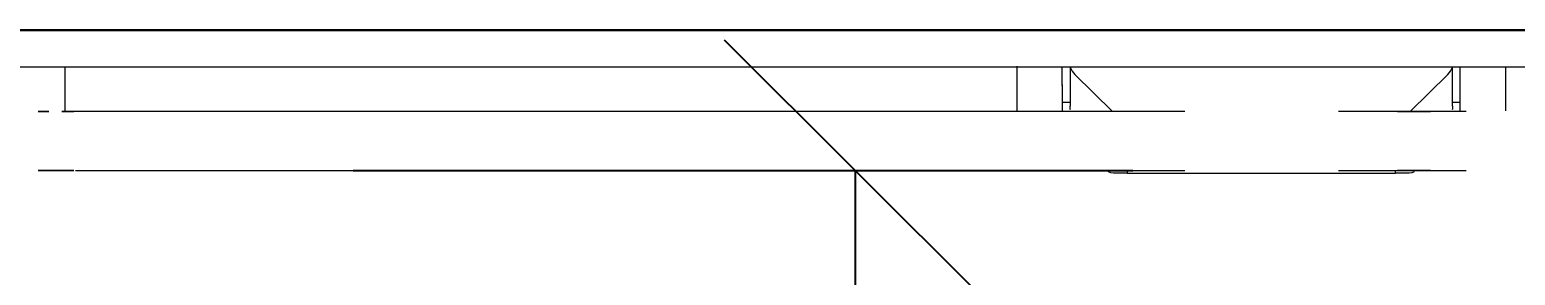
# Model space of a CAD drawing. Header units: millimetres. Extents: x -174154 to -170572, y -111302 to -109817.
# Drawn here: x -170913.08 to -170905.04, y -110924.18 to -110922.85 of the extents above; entities that cross this region are included whole.
import ezdxf

# ---------------------------------------------------------------- set-up
doc = ezdxf.new("R2010")
doc.units = ezdxf.units.MM
doc.linetypes.add('ACAD_ISO02W100', pattern=[15, 12, -3])
doc.layers.get('Defpoints').update_dxf_attribs({"color": 70})
for name, color, linetype, lineweight in [('!Подложка', 252, 'ACAD_ISO02W100', 25), ('Размеры', 7, 'Continuous', 9), ('Специальное оборудование', 7, 'Continuous', 18)]:
    doc.layers.add(name, color=color, linetype=linetype, lineweight=lineweight)
doc.styles.add('GOST Common', font='GOST Common.ttf', dxfattribs={"width": 0.9, "height": 250})
doc.dimstyles.new('ADSK_Проверочный', dxfattribs={"dimscale": 304.8, "dimtxt": 251.4287490705518, "dimasz": 0.4639107611548557, "dimexe": 0.4921259842519685, "dimexo": 0.4921259842519685, "dimgap": 0.1640419947506562, "dimtad": 1, "dimdec": 0, "dimdsep": 46, "dimtxsty": 'GOST Common', "dimblk1": 'OBLIQUE', "dimblk2": 'OBLIQUE', "dimsah": 1, "dimcen": 0.09, "dimazin": 0, "dimtfac": 1, "dimtdec": 4, "dimtix": 1, "dimtmove": 0, "dimatfit": 3, "dimfxl": 1, "dimtvp": 1, "dimtolj": 1, "dimtzin": 0, "dimarcsym": 2})

# ---------------------------------------------------------------- blocks, each defined once
blk = doc.blocks.new('Medical_All_ARJO_Enterprise-8000_Patient-Bed - Citadel-235586-В_АР_ПЭ_03 Этаж')
at = {"layer": 'Специальное оборудование'}
for p, q in [((7.47981330050809, -438.7704374405878), (-1116.002062768397, -438.7704374405878)), ((-1047.989697186748, -438.1182834874689), (-88.81389784001371, -438.1182834874689)), ((3.104161291658966, -438.3537205085848), (-203.7400550813053, -438.3537205085935)), ((785.7819392196228, -438.7704374405878), (1.733594831303549, -438.7704374405878)), ((-1116.002062768397, -458.2842646029583), (7.47981330050809, -458.2842646029583)), ((-747.1008585822332, -482.4568927288122), (-747.1008585822332, -458.0457453869766)), ((-232.3223149980244, -463.2164739659449), (-232.3223149980244, -457.8964823315356)), ((-232.3223149980241, -472.4277652440405), (-232.3223149980241, -463.2164739659448)), ((-207.9221117669278, -468.408122479738), (-207.9221117669278, -458.1173545283132)), ((-203.7400550812759, -458.1173545283131), (-203.7400550812759, -470.4063280069522)), ((-201.2260808668493, -462.3709940836144), (-180.802975074384, -482.4568927288115)), ((-19.83291871519119, -482.456892728798), (0.5901870772608074, -462.3709940836137)), ((1.733594831303549, -458.2842646029583), (785.7819392196228, -458.2842646029583)), ((3.104161291688745, -470.4063280069523), (3.104161291688745, -458.290562742515)), ((7.286217977340656, -463.2164739659449), (7.286217977340656, -458.2842646029504)), ((7.286217977340927, -472.4277652440405), (7.286217977340927, -463.2164739659448)), ((31.68642120843698, -458.045745386972), (31.68642120843698, -463.2164739659449)), ((31.68642120843725, -463.2164739659447), (31.68642120843725, -472.4277652440403)), ((-232.3223149980244, -475.2623252897306), (-232.3223149980244, -472.4277652440405)), ((-207.9221117669275, -467.9815515870341), (-207.9221117669275, -472.4277652440403)), ((-207.9221117669278, -472.4277652440405), (-207.9221117669278, -475.2623252897306)), ((-203.7400550812759, -470.4063280069522), (-203.7400550812759, -476.8009238390797)), ((3.104161291688745, -476.8009238390796), (3.104161291688745, -470.4063280069524)), ((7.286217977340656, -475.2623252897306), (7.286217977340656, -472.4277652440405)), ((31.68642120843698, -472.4277652440405), (31.68642120843698, -475.2623252897306)), ((-232.3223149980241, -482.0734604891923), (-232.3223149980241, -475.2623252897307)), ((-207.9221117669275, -475.2623252897304), (-207.9221117669275, -482.0734604891921)), ((-207.9221117669585, -477.3417164297322), (-203.7400550813053, -477.3417164297322)), ((-203.7400550813096, -476.4280917830803), (-203.7400550813096, -479.6497309550425)), ((3.104161291654634, -479.6497309550338), (3.104161291654634, -476.4280917830716)), ((3.104161291658966, -477.3417164297322), (7.286217977312231, -477.3417164297322)), ((7.286217977340927, -482.0734604891923), (7.286217977340927, -475.2623252897307)), ((31.68642120843725, -475.2623252897304), (31.68642120843725, -482.0734604891921)), ((-755.908819354402, -482.4568927288051), (-761.7204498810215, -482.4568927288051)), ((-761.7204498810215, -482.4568927288051), (-755.8434562922189, -482.4568927288051)), ((-741.2946460377689, -482.4568927288051), (-748.9340174764731, -482.4568927288051)), ((-748.8693771877938, -482.4568927288051), (-742.3573724547109, -482.4568927288051)), ((-141.6566232634773, -482.4568927288122), (-741.3900504403524, -482.4568927288122)), ((-42.15551620260239, -482.4568927288122), (-58.54771662901193, -482.4568927288122)), ((-8.849179640212515, -482.4568927288051), (-26.90117851167834, -482.4568927288051)), ((-26.70614084069408, -482.4568927288051), (-8.793747241209225, -482.4568927288051)), ((-742.3573724547108, -514.4575834274287), (-761.7204498810215, -514.4575834274287)), ((-761.7204498810215, -514.4575834274287), (-742.369757406291, -514.4575834274287)), ((-741.3900504403524, -514.4575834274256), (-141.6566232634773, -514.4575834274256)), ((-177.583756780616, -515.9550463456553), (-180.3008005576133, -515.9550463456553)), ((-172.9221117669278, -515.9550463456553), (-177.5837567806161, -515.9550463456553)), ((-172.9221117669278, -514.8064161324413), (-172.9221117669278, -515.9550463456552)), ((-172.9221117669578, -515.9550463456633), (-27.71378202268847, -515.9550463456546)), ((-58.54771662901193, -514.4575834274256), (-42.15551620260239, -514.4575834274256)), ((-27.71378202266032, -515.9550463456552), (-27.71378202266032, -514.8064161324413)), ((-23.05213700897236, -515.9550463456553), (-27.71378202266041, -515.9550463456553)), ((-26.90117851168429, -514.4575834274287), (-8.849179640214626, -514.4575834274287)), ((-8.793747241209292, -514.4575834274287), (-26.70614084069834, -514.4575834274287)), ((-20.33509323197536, -515.9550463456553), (-23.05213700897238, -515.9550463456553))]:
    blk.add_line(p, q, dxfattribs=at)
at = {"layer": 'Специальное оборудование', "flags": 128}
for points in [[(-88.81389784001371, -438.1182834874689), (-73.47896091490549, -438.1182834874689), (-58.168556617598, -438.1182834874689), (-42.90717832892352, -438.1182834874689), (-27.71924099855779, -438.1182834874689), (-12.62904208630581, -438.1182834874689), (2.339277308648207, -438.1182834874689), (17.16177106832695, -438.1182834874689), (31.81472636470204, -438.1182834874689), (42.34250752890758, -438.1182834874689)], [(-203.4540217201565, -458.8593558157166), (-202.6060355797505, -460.6807588793329), (-201.2260808668493, -462.3709940836143)], [(0.5901870772607102, -462.3709940836138), (1.97014179016179, -460.6807588793323), (2.818127930567785, -458.8593558157161)], [(10.51429136053446, -482.4568927288122), (7.310514254665316, -482.4568927288122), (4.118442960205584, -482.4568927288122), (0.9431841102854719, -482.4568927288122), (-2.210182558287875, -482.4568927288122), (-5.336612331523691, -482.4568927288122), (-8.431103588726364, -482.4568927288122), (-11.4887058039999, -482.4568927288122), (-14.5045274660609, -482.4568927288122), (-17.47374390359085, -482.4568927288122), (-20.39160500367914, -482.4568927288122), (-23.25344281102069, -482.4568927288122), (-26.05467899561031, -482.4568927288122), (-28.79083217712162, -482.4568927288122), (-31.45752509414151, -482.4568927288122), (-34.05049160686833, -482.4568927288122), (-36.56558352202486, -482.4568927288122), (-38.99877722905793, -482.4568927288122), (-41.34618013709913, -482.4568927288122), (-42.15551620260239, -482.4568927288122)], [(-180.3008005576135, -515.9550463456553), (-181.6894195701683, -515.7392832685676), (-183.0246747328172, -515.1002856913561)], [(-42.15551620260239, -514.4575834274256), (-39.83937586099218, -514.4575834274256), (-37.43609994189486, -514.4575834274256), (-34.94953317411441, -514.4575834274256), (-32.38365353403044, -514.4575834274256), (-29.74256588171797, -514.4575834274256), (-27.03049539401233, -514.4575834274256), (-24.2517808051573, -514.4575834274256), (-21.41086746572638, -514.4575834274256), (-18.51230023103157, -514.4575834274256), (-15.56071619032459, -514.4575834274256), (-12.5608372484381, -514.4575834274256), (-9.517462571730517, -514.4575834274256), (-6.435460910471488, -514.4575834274256), (-3.319762809860913, -514.4575834274256), (-0.1753527222081971, -514.4575834274256), (2.992738967119362, -514.4575834274256), (6.179443987235891, -514.4575834274256), (9.379664289908147, -514.4575834274256), (10.51429136053446, -514.4575834274256)], [(-17.61121905677167, -515.1002856913561), (-18.94647421942063, -515.7392832685678), (-20.33509323197543, -515.9550463456553)]]:
    blk.add_lwpolyline(points, dxfattribs=at)
at = {"layer": 'Специальное оборудование'}
for points in [[(-203.5541593614854, -481.5555628430014), (-203.6702304214622, -480.8912366947732), (-203.7321956613924, -480.2547829049397), (-203.7400550812762, -479.6497309550362)], [(3.104161291688745, -479.6497309550357), (3.096301871804386, -480.2547829049391), (3.034336631873683, -480.8912366947728), (2.918265571896687, -481.555562843001)]]:
    blk.add_open_spline(points, degree=3, dxfattribs=at)
blk = doc.blocks.new('_Oblique')
at = {"color": 0, "linetype": 'ByBlock', "lineweight": -2}
blk.add_line((-0.5, -0.5), (0.5, 0.5), dxfattribs=at)
blk = doc.blocks.new('*D539')
at = {"layer": 'Defpoints', "color": 0, "transparency": 16777216}
for p in [(1013.705353962229, 1329.999999999997), (1435.203387489333, 1329.999999999997), (1335.218488629562, 429.9999999999948)]:
    blk.add_point(p, dxfattribs=at)
at = {"layer": 'Размеры', "color": 0, "lineweight": -2, "transparency": 16777216}
for p, q in [((1163.705353962229, 1329.999999999997), (1585.203387489333, 1329.999999999997)), ((1435.203387489333, 429.9999999999948), (1435.203387489333, 1329.999999999997)), ((1485.218488629562, 429.9999999999948), (1585.203387489333, 429.9999999999948))]:
    blk.add_line(p, q, dxfattribs=at)
at = {"layer": 'Размеры', "color": 0, "lineweight": -2, "transparency": 16777216, "xscale": 141.4, "yscale": 141.4, "zscale": 141.4}
for p, rotation in [((1435.203387489333, 1329.999999999997), 90), ((1435.203387489333, 429.9999999999948), 270)]:
    blk.add_blockref('_Oblique', p, dxfattribs=dict(at, rotation=rotation))
at = {"layer": 'Размеры', "color": 0, "lineweight": 20, "transparency": 16777216, "insert": (1260.203387489333, 879.9999999999952), "char_height": 250, "width": 567.6323623084321, "attachment_point": 5, "rotation": 90, "style": 'GOST Common'}
blk.add_mtext('\\A1;900', dxfattribs=at)
blk = doc.blocks.new('A$C7b4e20c5')
at = {"layer": 'Специальное оборудование', "color": 251, "lineweight": 20, "true_color": 0x636466}
blk.add_blockref('Medical_All_ARJO_Enterprise-8000_Patient-Bed - Citadel-235586-В_АР_ПЭ_03 Этаж', (1755.000000000004, 1844.457583427418), dxfattribs=at)
at = {"layer": 'Размеры', "color": 251, "lineweight": 20, "true_color": 0x636466}
dim = blk.add_linear_dim(base=(1435.203387489333, 1329.999999999997), p1=(1335.218488629562, 429.9999999999945), p2=(1013.705353962228, 1329.999999999996), angle=90, dimstyle='ADSK_Проверочный', override={"dimpost": '<>', "dimfxl": 955.7042930549271}, dxfattribs=at)
dim.commit()
dim.dimension.update_dxf_attribs({"geometry": '*D539', "text_midpoint": (1260.203387489333, 879.9999999999952)})

msp = doc.modelspace()

# ---------------------------------------------------------------- block references
at = {"layer": '!Подложка', "ltscale": 20, "xscale": 0.01, "yscale": 0.01, "zscale": 0.01}
msp.add_blockref('A$C7b4e20c5', (-170922.9627586185, -110936.9123824751), dxfattribs=at)

doc.saveas('drawing.dxf')
